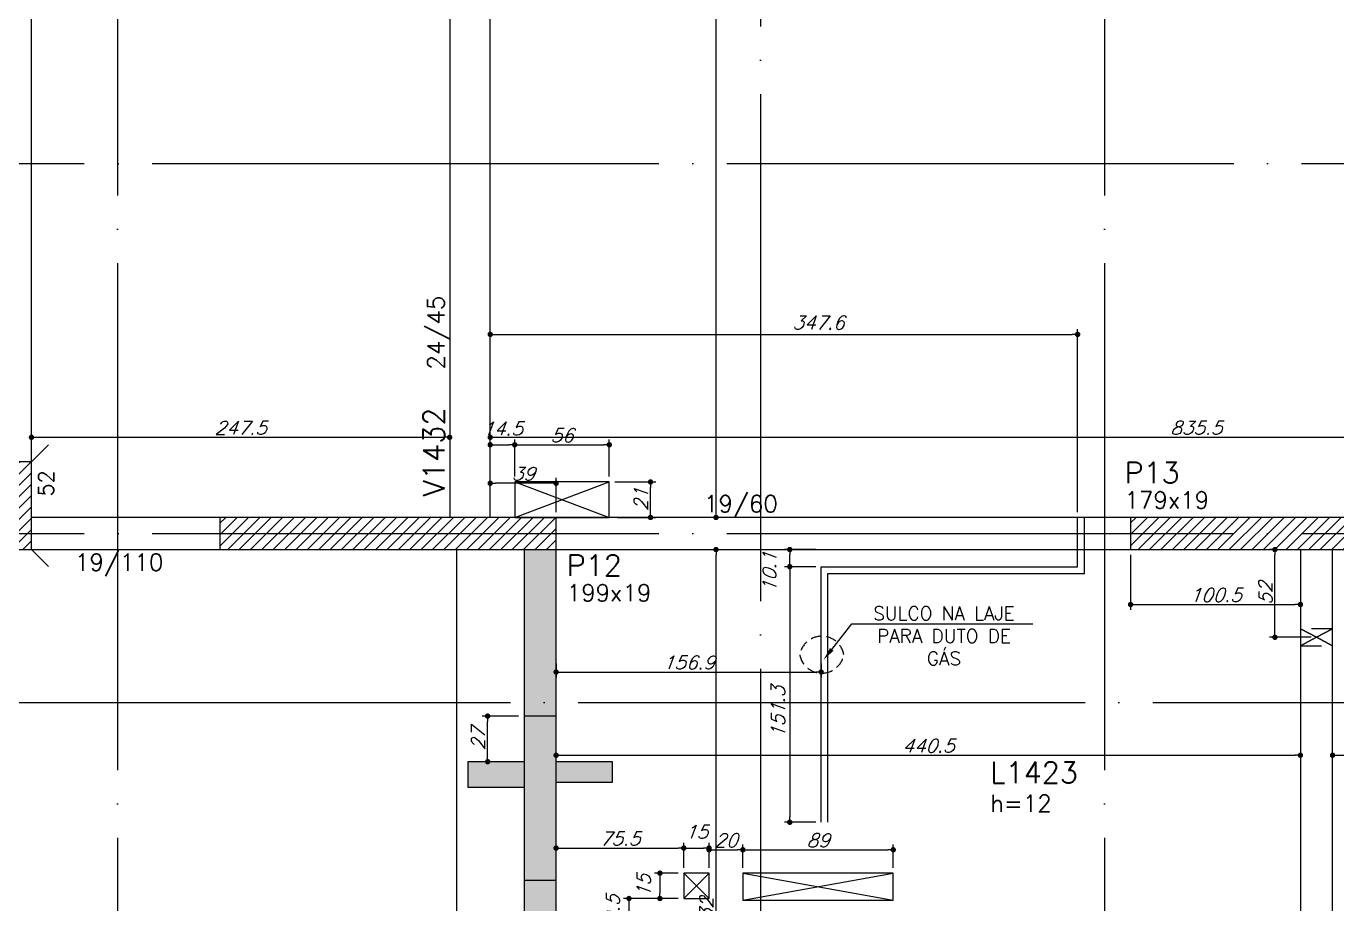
# Model space of a CAD drawing. Header units: millimetres. Extents: x -2290 to 5505, y -2157 to 2343.
# Drawn here: x -1144 to -368, y 436 to 955 of the extents above; entities that cross this region are included whole.
import ezdxf
from ezdxf import colors
from ezdxf.entities.mleader import LeaderData, LeaderLine
from ezdxf.enums import TextEntityAlignment as Align
from ezdxf.math import Vec2, Vec3

# ---------------------------------------------------------------- set-up
doc = ezdxf.new("R2010")
doc.units = ezdxf.units.MM
doc.header["$LTSCALE"] = 50
for name, pattern in [('DASHED', [0.75, 0.5, -0.25]), ('EIXO', [6.8, 6, -0.4, 0, -0.4]), ('HIDDEN', [0.375, 0.25, -0.125])]:
    doc.linetypes.add(name, pattern=pattern)
for name, color, linetype in [('242', 3, 'Continuous'), ('F-AUX-RED', 1, 'Continuous'), ('F-CORTE', 4, 'Continuous'), ('F-COTAS', 106, 'Continuous'), ('F-COTAS-FUROS', 50, 'Continuous'), ('F-COTAS-FUROS VIGA', 50, 'Continuous'), ('F-EIXO', 12, 'EIXO'), ('F-FURO-PAREDE', 2, 'HIDDEN'), ('F-LAJES', 3, 'Continuous'), ('F-LAJES-DIM', 2, 'Continuous'), ('F-LAJES-NOME', 4, 'Continuous'), ('F-PILARES-DIM', 172, 'Continuous'), ('F-PILARES-HACH', 174, 'Continuous'), ('F-PILARES-N', 170, 'Continuous'), ('F-PILARES-NASCE', 4, 'Continuous'), ('F-PILARES-NOME', 170, 'Continuous'), ('F-PILARES-S', 170, 'Continuous'), ('F-SOLIDO-CORTE', 71, 'Continuous'), ('F-TEXTO', 6, 'Continuous'), ('F-TEXTO-YELLOW', 2, 'Continuous'), ('F-VIGAS', 3, 'Continuous'), ('F-VIGAS-DIM', 2, 'Continuous'), ('F-VIGAS-NOME', 4, 'Continuous'), ('F-VÃO', 1, 'Continuous')]:
    doc.layers.add(name, color=color, linetype=linetype)
doc.layers.add('F-DESNIVEL-2', color=7, linetype='Continuous', true_color=0xffd1e8)
doc.styles.add('CP-TEXT-INCL', font='simplex.shx', dxfattribs={"oblique": 20})
doc.styles.add('MCP', font='simplex.shx')
doc.styles.add('ROMANS', font='simplex.shx')
doc.styles.get("Standard").update_dxf_attribs({"font": 'simplex.shx'})
doc.dimstyles.new('CP-COTAS-50', dxfattribs={"dimscale": 0.64, "dimtxt": 12.5, "dimasz": 5, "dimexe": 5, "dimexo": 5, "dimgap": 2.5, "dimtad": 1, "dimdec": 1, "dimdsep": 46, "dimtxsty": 'CP-TEXT-INCL', "dimblk1": 'DOT', "dimblk2": 'DOT', "dimsah": 1, "dimcen": 9, "dimclrd": 256, "dimclre": 256, "dimclrt": 256, "dimadec": 0, "dimazin": 0, "dimtfac": 1, "dimtdec": 1, "dimtmove": 2, "dimatfit": 3, "dimldrblk": 'DOT', "dimfxl": 0, "dimtolj": 1, "dimarcsym": 0})

# ---------------------------------------------------------------- blocks, each defined once
blk = doc.blocks.new('*U50')
at = {"layer": 'F-EIXO'}
blk.add_line((0, 0), (5086.35, 0), dxfattribs=at)
at = {"layer": 'F-TEXTO', "style": 'ROMANS'}
blk.add_attdef('EIXO', text='', height=17.5, dxfattribs=at).set_placement((-28.21, 0), align=Align.MIDDLE_CENTER)
blk = doc.blocks.new('*U51')
at = {"layer": 'F-EIXO'}
blk.add_line((0, 0), (5174.35, 0), dxfattribs=at)
at = {"layer": 'F-TEXTO', "style": 'ROMANS'}
blk.add_attdef('EIXO', text='', height=17.5, dxfattribs=at).set_placement((-28.21, 0), align=Align.MIDDLE_CENTER)
blk = doc.blocks.new('*U40')
at = {"layer": 'F-EIXO'}
blk.add_line((0, 0), (5086.35, 0), dxfattribs=at)
at = {"layer": 'F-TEXTO', "style": 'ROMANS'}
blk.add_attdef('EIXO', text='', height=17.5, dxfattribs=at).set_placement((-28.21, 0), align=Align.MIDDLE_CENTER)
blk = doc.blocks.new('*U46')
at = {"layer": 'F-EIXO'}
blk.add_line((0, 0), (0, -2961.07), dxfattribs=at)
at = {"layer": 'F-TEXTO', "style": 'ROMANS'}
blk.add_attdef('EIXO', text='', height=17.5, rotation=360, dxfattribs=at).set_placement((0, 28.21), align=Align.MIDDLE_CENTER)
blk = doc.blocks.new('*U44')
at = {"layer": 'F-EIXO'}
blk.add_line((0, 0), (0, -2861.07), dxfattribs=at)
at = {"layer": 'F-TEXTO', "style": 'ROMANS'}
blk.add_attdef('EIXO', text='', height=17.5, rotation=360, dxfattribs=at).set_placement((0, 28.21), align=Align.MIDDLE_CENTER)
blk = doc.blocks.new('*U31')
at = {"layer": 'F-EIXO'}
blk.add_line((0, 0), (0, -2861.07), dxfattribs=at)
at = {"layer": 'F-TEXTO', "style": 'ROMANS'}
blk.add_attdef('EIXO', text='', height=17.5, rotation=360, dxfattribs=at).set_placement((0, 28.21), align=Align.MIDDLE_CENTER)
blk = doc.blocks.new('_DOT')
at = {"color": 0, "linetype": 'ByBlock'}
blk.add_line((-0.5, 0), (-1, 0), dxfattribs=at)
at = {"color": 0, "linetype": 'ByBlock', "const_width": 0.5}
blk.add_lwpolyline([(-0.25, 0, 1), (0.25, 0, 1)], format="xyb", close=True, dxfattribs=at)
blk = doc.blocks.new('*D108')
at = {"layer": 'DEFPOINTS', "color": 0, "linetype": 'Continuous', "transparency": 16777216}
for p in [(-735.87, 645.5), (-735.87, 645.5), (-735.87, 213.5)]:
    blk.add_point(p, dxfattribs=at)
at = {"layer": 'F-COTAS', "linetype": 'Continuous', "lineweight": -2, "transparency": 16777216}
blk.add_line((-735.87, 216.7), (-735.87, 642.3), dxfattribs=at)
at = {"layer": 'F-COTAS', "linetype": 'Continuous', "lineweight": -2, "transparency": 16777216, "xscale": 3.2, "yscale": 3.2, "zscale": 3.2}
for p, rotation in [((-735.87, 645.5), 90), ((-735.87, 213.5), 270)]:
    blk.add_blockref('_DOT', p, dxfattribs=dict(at, rotation=rotation))
at = {"layer": 'F-COTAS', "linetype": 'Continuous', "transparency": 16777216, "insert": (-741.47, 429.5), "char_height": 8, "attachment_point": 5, "rotation": 90, "style": 'CP-TEXT-INCL'}
blk.add_mtext('\\A1;432', dxfattribs=at)
blk = doc.blocks.new('*D109')
at = {"layer": 'DEFPOINTS', "color": 0, "linetype": 'Continuous', "transparency": 16777216}
for p in [(-735.87, 1334), (-735.87, 1334), (-735.87, 664.5)]:
    blk.add_point(p, dxfattribs=at)
at = {"layer": 'F-COTAS', "linetype": 'Continuous', "lineweight": -2, "transparency": 16777216}
blk.add_line((-735.87, 667.7), (-735.87, 1330.8), dxfattribs=at)
at = {"layer": 'F-COTAS', "linetype": 'Continuous', "lineweight": -2, "transparency": 16777216, "xscale": 3.2, "yscale": 3.2, "zscale": 3.2}
for p, rotation in [((-735.87, 1334), 90), ((-735.87, 664.5), 270)]:
    blk.add_blockref('_DOT', p, dxfattribs=dict(at, rotation=rotation))
at = {"layer": 'F-COTAS', "linetype": 'Continuous', "transparency": 16777216, "insert": (-741.47, 999.25), "char_height": 8, "attachment_point": 5, "rotation": 90, "style": 'CP-TEXT-INCL'}
blk.add_mtext('\\A1;669.5', dxfattribs=at)
blk = doc.blocks.new('*D191')
at = {"layer": 'DEFPOINTS', "color": 0, "linetype": 'Continuous', "transparency": 16777216}
for p in [(-830.5, 523.76), (-390, 523.76), (-390, 523.76)]:
    blk.add_point(p, dxfattribs=at)
at = {"layer": 'F-COTAS', "linetype": 'Continuous', "lineweight": -2, "transparency": 16777216}
blk.add_line((-827.3, 523.76), (-393.2, 523.76), dxfattribs=at)
at = {"layer": 'F-COTAS', "linetype": 'Continuous', "lineweight": -2, "transparency": 16777216, "xscale": 3.2, "yscale": 3.2, "zscale": 3.2, "rotation": 180}
blk.add_blockref('_DOT', (-830.5, 523.76), dxfattribs=at)
at = {"layer": 'F-COTAS', "linetype": 'Continuous', "lineweight": -2, "transparency": 16777216, "xscale": 3.2, "yscale": 3.2, "zscale": 3.2}
blk.add_blockref('_DOT', (-390, 523.76), dxfattribs=at)
at = {"layer": 'F-COTAS', "linetype": 'Continuous', "transparency": 16777216, "insert": (-610.25, 529.36), "char_height": 8, "attachment_point": 5, "style": 'CP-TEXT-INCL'}
blk.add_mtext('\\A1;440.5', dxfattribs=at)
blk = doc.blocks.new('*D192')
at = {"layer": 'DEFPOINTS', "color": 0, "linetype": 'Continuous', "transparency": 16777216}
for p in [(-371, 523.76), (1276, 523.76), (1276, 523.76)]:
    blk.add_point(p, dxfattribs=at)
at = {"layer": 'F-COTAS', "linetype": 'Continuous', "lineweight": -2, "transparency": 16777216}
blk.add_line((-367.8, 523.76), (1272.8, 523.76), dxfattribs=at)
at = {"layer": 'F-COTAS', "linetype": 'Continuous', "lineweight": -2, "transparency": 16777216, "xscale": 3.2, "yscale": 3.2, "zscale": 3.2, "rotation": 180}
blk.add_blockref('_DOT', (-371, 523.76), dxfattribs=at)
at = {"layer": 'F-COTAS', "linetype": 'Continuous', "lineweight": -2, "transparency": 16777216, "xscale": 3.2, "yscale": 3.2, "zscale": 3.2}
blk.add_blockref('_DOT', (1276, 523.76), dxfattribs=at)
at = {"layer": 'F-COTAS', "linetype": 'Continuous', "transparency": 16777216, "insert": (452.5, 529.36), "char_height": 8, "attachment_point": 5, "style": 'CP-TEXT-INCL'}
blk.add_mtext('\\A1;1647', dxfattribs=at)
blk = doc.blocks.new('*D200')
at = {"layer": 'DEFPOINTS', "color": 0, "linetype": 'Continuous', "transparency": 16777216}
for p in [(-1141, 711.91), (-893.5, 711.91), (-893.5, 711.91)]:
    blk.add_point(p, dxfattribs=at)
at = {"layer": 'F-COTAS', "linetype": 'Continuous', "lineweight": -2, "transparency": 16777216}
blk.add_line((-1137.8, 711.91), (-896.7, 711.91), dxfattribs=at)
at = {"layer": 'F-COTAS', "linetype": 'Continuous', "lineweight": -2, "transparency": 16777216, "xscale": 3.2, "yscale": 3.2, "zscale": 3.2, "rotation": 180}
blk.add_blockref('_DOT', (-1141, 711.91), dxfattribs=at)
at = {"layer": 'F-COTAS', "linetype": 'Continuous', "lineweight": -2, "transparency": 16777216, "xscale": 3.2, "yscale": 3.2, "zscale": 3.2}
blk.add_blockref('_DOT', (-893.5, 711.91), dxfattribs=at)
at = {"layer": 'F-COTAS', "linetype": 'Continuous', "transparency": 16777216, "insert": (-1017.25, 717.51), "char_height": 8, "attachment_point": 5, "style": 'CP-TEXT-INCL'}
blk.add_mtext('\\A1;247.5', dxfattribs=at)
blk = doc.blocks.new('*D201')
at = {"layer": 'DEFPOINTS', "color": 0, "linetype": 'Continuous', "transparency": 16777216}
for p in [(-869.5, 711.91), (-34, 711.91), (-34, 711.91)]:
    blk.add_point(p, dxfattribs=at)
at = {"layer": 'F-COTAS', "linetype": 'Continuous', "lineweight": -2, "transparency": 16777216}
blk.add_line((-866.3, 711.91), (-37.2, 711.91), dxfattribs=at)
at = {"layer": 'F-COTAS', "linetype": 'Continuous', "lineweight": -2, "transparency": 16777216, "xscale": 3.2, "yscale": 3.2, "zscale": 3.2, "rotation": 180}
blk.add_blockref('_DOT', (-869.5, 711.91), dxfattribs=at)
at = {"layer": 'F-COTAS', "linetype": 'Continuous', "lineweight": -2, "transparency": 16777216, "xscale": 3.2, "yscale": 3.2, "zscale": 3.2}
blk.add_blockref('_DOT', (-34, 711.91), dxfattribs=at)
at = {"layer": 'F-COTAS', "linetype": 'Continuous', "transparency": 16777216, "insert": (-451.75, 717.51), "char_height": 8, "attachment_point": 5, "style": 'CP-TEXT-INCL'}
blk.add_mtext('\\A1;835.5', dxfattribs=at)
blk = doc.blocks.new('*D217')
at = {"layer": 'DEFPOINTS', "color": 0, "linetype": 'Continuous', "transparency": 16777216}
for p in [(-871.03, 546.94), (-849.5, 546.94), (-860.3, 519.94)]:
    blk.add_point(p, dxfattribs=at)
at = {"layer": 'F-COTAS', "linetype": 'Continuous', "lineweight": -2, "transparency": 16777216}
for p, q in [((-852.7, 546.94), (-874.23, 546.94)), ((-871.03, 523.14), (-871.03, 543.74)), ((-863.5, 519.94), (-874.23, 519.94))]:
    blk.add_line(p, q, dxfattribs=at)
at = {"layer": 'F-COTAS', "linetype": 'Continuous', "lineweight": -2, "transparency": 16777216, "xscale": 3.2, "yscale": 3.2, "zscale": 3.2}
for p, rotation in [((-871.03, 546.94), 90), ((-871.03, 519.94), 270)]:
    blk.add_blockref('_DOT', p, dxfattribs=dict(at, rotation=rotation))
at = {"layer": 'F-COTAS', "linetype": 'Continuous', "transparency": 16777216, "insert": (-876.63, 533.44), "char_height": 8, "attachment_point": 5, "rotation": 90, "style": 'CP-TEXT-INCL'}
blk.add_mtext('\\A1;27', dxfattribs=at)
blk = doc.blocks.new('*D231')
at = {"layer": 'DEFPOINTS', "color": 0, "linetype": 'Continuous', "transparency": 16777216}
for p in [(-490.5, 645.5), (-390, 630.26), (-390, 612.98)]:
    blk.add_point(p, dxfattribs=at)
at = {"layer": 'F-COTAS', "linetype": 'Continuous', "lineweight": -2, "transparency": 16777216}
for p, q in [((-490.5, 642.3), (-490.5, 609.78)), ((-390, 627.06), (-390, 609.78)), ((-487.3, 612.98), (-393.2, 612.98))]:
    blk.add_line(p, q, dxfattribs=at)
at = {"layer": 'F-COTAS', "linetype": 'Continuous', "lineweight": -2, "transparency": 16777216, "xscale": 3.2, "yscale": 3.2, "zscale": 3.2, "rotation": 180}
blk.add_blockref('_DOT', (-490.5, 612.98), dxfattribs=at)
at = {"layer": 'F-COTAS', "linetype": 'Continuous', "lineweight": -2, "transparency": 16777216, "xscale": 3.2, "yscale": 3.2, "zscale": 3.2}
blk.add_blockref('_DOT', (-390, 612.98), dxfattribs=at)
at = {"layer": 'F-COTAS', "linetype": 'Continuous', "transparency": 16777216, "insert": (-440.25, 618.58), "char_height": 8, "attachment_point": 5, "style": 'CP-TEXT-INCL'}
blk.add_mtext('\\A1;100.5', dxfattribs=at)
blk = doc.blocks.new('*D232')
at = {"layer": 'DEFPOINTS', "color": 0, "linetype": 'Continuous', "transparency": 16777216}
for p in [(-869.5, 684.72), (-869.5, 674.03), (-830.5, 664.5)]:
    blk.add_point(p, dxfattribs=at)
at = {"layer": 'F-COTAS', "linetype": 'Continuous', "lineweight": -2, "transparency": 16777216}
for p, q in [((-869.5, 677.23), (-869.5, 687.92)), ((-833.7, 684.72), (-866.3, 684.72)), ((-830.5, 667.7), (-830.5, 687.92))]:
    blk.add_line(p, q, dxfattribs=at)
at = {"layer": 'F-COTAS', "linetype": 'Continuous', "lineweight": -2, "transparency": 16777216, "xscale": 3.2, "yscale": 3.2, "zscale": 3.2, "rotation": 180}
blk.add_blockref('_DOT', (-869.5, 684.72), dxfattribs=at)
at = {"layer": 'F-COTAS', "linetype": 'Continuous', "lineweight": -2, "transparency": 16777216, "xscale": 3.2, "yscale": 3.2, "zscale": 3.2}
blk.add_blockref('_DOT', (-830.5, 684.72), dxfattribs=at)
at = {"layer": 'F-COTAS', "linetype": 'Continuous', "transparency": 16777216, "insert": (-850, 690.32), "char_height": 8, "attachment_point": 5, "style": 'CP-TEXT-INCL'}
blk.add_mtext('\\A1;39', dxfattribs=at)
blk = doc.blocks.new('*D347')
at = {"layer": 'DEFPOINTS', "color": 0, "transparency": 16777216}
for p in [(-830.5, 581.31), (-673.65, 581.31), (-673.65, 573.03)]:
    blk.add_point(p, dxfattribs=at)
at = {"layer": 'F-COTAS', "lineweight": -2, "transparency": 16777216}
for p, q in [((-830.5, 578.11), (-830.5, 569.83)), ((-673.65, 578.11), (-673.65, 569.83)), ((-827.3, 573.03), (-676.85, 573.03))]:
    blk.add_line(p, q, dxfattribs=at)
at = {"layer": 'F-COTAS', "lineweight": -2, "transparency": 16777216, "xscale": 3.2, "yscale": 3.2, "zscale": 3.2, "rotation": 180}
blk.add_blockref('_DOT', (-830.5, 573.03), dxfattribs=at)
at = {"layer": 'F-COTAS', "lineweight": -2, "transparency": 16777216, "xscale": 3.2, "yscale": 3.2, "zscale": 3.2}
blk.add_blockref('_DOT', (-673.65, 573.03), dxfattribs=at)
at = {"layer": 'F-COTAS', "transparency": 16777216, "insert": (-752.07, 578.63), "char_height": 8, "attachment_point": 5, "style": 'CP-TEXT-INCL'}
blk.add_mtext('\\A1;156.9', dxfattribs=at)
blk = doc.blocks.new('*D348')
at = {"layer": 'DEFPOINTS', "color": 0, "transparency": 16777216}
for p in [(-673.65, 635.37), (-692.23, 484.1), (-673.65, 484.1)]:
    blk.add_point(p, dxfattribs=at)
at = {"layer": 'F-COTAS', "lineweight": -2, "transparency": 16777216}
for p, q in [((-676.85, 635.37), (-695.43, 635.37)), ((-692.23, 632.17), (-692.23, 487.3)), ((-676.85, 484.1), (-695.43, 484.1))]:
    blk.add_line(p, q, dxfattribs=at)
at = {"layer": 'F-COTAS', "lineweight": -2, "transparency": 16777216, "xscale": 3.2, "yscale": 3.2, "zscale": 3.2}
for p, rotation in [((-692.23, 635.37), 90), ((-692.23, 484.1), 270)]:
    blk.add_blockref('_DOT', p, dxfattribs=dict(at, rotation=rotation))
at = {"layer": 'F-COTAS', "transparency": 16777216, "insert": (-699.23, 549.36), "char_height": 8, "attachment_point": 5, "rotation": 90, "style": 'CP-TEXT-INCL'}
blk.add_mtext('\\A1;151.3', dxfattribs=at)
blk = doc.blocks.new('*D349')
at = {"layer": 'DEFPOINTS', "color": 0, "transparency": 16777216}
for p in [(-692.23, 645.5), (-673.65, 645.5), (-673.65, 635.37)]:
    blk.add_point(p, dxfattribs=at)
at = {"layer": 'F-COTAS', "lineweight": -2, "transparency": 16777216}
for p, q in [((-676.85, 645.5), (-695.43, 645.5)), ((-692.23, 638.57), (-692.23, 642.3)), ((-676.85, 635.37), (-695.43, 635.37))]:
    blk.add_line(p, q, dxfattribs=at)
at = {"layer": 'F-COTAS', "lineweight": -2, "transparency": 16777216, "xscale": 3.2, "yscale": 3.2, "zscale": 3.2}
for p, rotation in [((-692.23, 645.5), 90), ((-692.23, 635.37), 270)]:
    blk.add_blockref('_DOT', p, dxfattribs=dict(at, rotation=rotation))
at = {"layer": 'F-COTAS', "transparency": 16777216, "insert": (-704.23, 632.13), "char_height": 8, "attachment_point": 5, "rotation": 90, "style": 'CP-TEXT-INCL'}
blk.add_mtext('\\A1;10.1', dxfattribs=at)
blk = doc.blocks.new('*D350')
at = {"layer": 'DEFPOINTS', "color": 0, "transparency": 16777216}
for p in [(-521.87, 772.81), (-869.5, 725.03), (-521.87, 664.5)]:
    blk.add_point(p, dxfattribs=at)
at = {"layer": 'F-COTAS', "lineweight": -2, "transparency": 16777216}
for p, q in [((-869.5, 728.23), (-869.5, 776.01)), ((-521.87, 667.7), (-521.87, 776.01)), ((-866.3, 772.81), (-525.07, 772.81))]:
    blk.add_line(p, q, dxfattribs=at)
at = {"layer": 'F-COTAS', "lineweight": -2, "transparency": 16777216, "xscale": 3.2, "yscale": 3.2, "zscale": 3.2, "rotation": 180}
blk.add_blockref('_DOT', (-869.5, 772.81), dxfattribs=at)
at = {"layer": 'F-COTAS', "lineweight": -2, "transparency": 16777216, "xscale": 3.2, "yscale": 3.2, "zscale": 3.2}
blk.add_blockref('_DOT', (-521.87, 772.81), dxfattribs=at)
at = {"layer": 'F-COTAS', "transparency": 16777216, "insert": (-675.35, 779.81), "char_height": 8, "attachment_point": 5, "style": 'CP-TEXT-INCL'}
blk.add_mtext('\\A1;347.6', dxfattribs=at)
blk = doc.blocks.new('*U459')
at = {"layer": 'F-VÃO'}
for p, q in [((0, 0), (89, 16)), ((0, 16), (89, 0))]:
    blk.add_line(p, q, dxfattribs=at)
at = {"layer": 'F-VÃO', "color": 3}
blk.add_lwpolyline([(0, 0), (89, 0), (89, 16), (0, 16)], close=True, dxfattribs=at)
blk = doc.blocks.new('*U462')
at = {"layer": 'F-VÃO'}
for p, q in [((0, 0), (15, 15)), ((0, 15), (15, 0))]:
    blk.add_line(p, q, dxfattribs=at)
at = {"layer": 'F-VÃO', "color": 3}
blk.add_lwpolyline([(0, 0), (15, 0), (15, 15), (0, 15)], close=True, dxfattribs=at)
blk = doc.blocks.new('*U450')
at = {"layer": 'F-VÃO'}
for p, q in [((0, 0), (56, 21)), ((0, 21), (56, 0))]:
    blk.add_line(p, q, dxfattribs=at)
at = {"layer": 'F-VÃO', "color": 3}
blk.add_lwpolyline([(0, 0), (56, 0), (56, 21), (0, 21)], close=True, dxfattribs=at)
blk = doc.blocks.new('*D566')
at = {"layer": 'DEFPOINTS', "color": 0, "transparency": 16777216}
for p in [(-755, 468.84), (-830.5, 454), (-755, 454)]:
    blk.add_point(p, dxfattribs=at)
at = {"layer": 'F-COTAS-FUROS', "lineweight": -2, "transparency": 16777216}
for p, q in [((-830.5, 457.2), (-830.5, 472.04)), ((-827.3, 468.84), (-758.2, 468.84)), ((-755, 457.2), (-755, 472.04))]:
    blk.add_line(p, q, dxfattribs=at)
at = {"layer": 'F-COTAS-FUROS', "lineweight": -2, "transparency": 16777216, "xscale": 3.2, "yscale": 3.2, "zscale": 3.2, "rotation": 180}
blk.add_blockref('_DOT', (-830.5, 468.84), dxfattribs=at)
at = {"layer": 'F-COTAS-FUROS', "lineweight": -2, "transparency": 16777216, "xscale": 3.2, "yscale": 3.2, "zscale": 3.2}
blk.add_blockref('_DOT', (-755, 468.84), dxfattribs=at)
at = {"layer": 'F-COTAS-FUROS', "transparency": 16777216, "insert": (-792.75, 474.44), "char_height": 8, "attachment_point": 5, "style": 'CP-TEXT-INCL'}
blk.add_mtext('\\A1;75.5', dxfattribs=at)
blk = doc.blocks.new('*D567')
at = {"layer": 'DEFPOINTS', "color": 0, "transparency": 16777216}
for p in [(-740, 468.84), (-755, 454), (-740, 454)]:
    blk.add_point(p, dxfattribs=at)
at = {"layer": 'F-COTAS-FUROS', "lineweight": -2, "transparency": 16777216}
for p, q in [((-755, 457.2), (-755, 472.04)), ((-751.8, 468.84), (-743.2, 468.84)), ((-740, 457.2), (-740, 472.04))]:
    blk.add_line(p, q, dxfattribs=at)
at = {"layer": 'F-COTAS-FUROS', "lineweight": -2, "transparency": 16777216, "xscale": 3.2, "yscale": 3.2, "zscale": 3.2, "rotation": 180}
blk.add_blockref('_DOT', (-755, 468.84), dxfattribs=at)
at = {"layer": 'F-COTAS-FUROS', "lineweight": -2, "transparency": 16777216, "xscale": 3.2, "yscale": 3.2, "zscale": 3.2}
blk.add_blockref('_DOT', (-740, 468.84), dxfattribs=at)
at = {"layer": 'F-COTAS-FUROS', "transparency": 16777216, "insert": (-747.5, 478.44), "char_height": 8, "attachment_point": 5, "style": 'CP-TEXT-INCL'}
blk.add_mtext('\\A1;15', dxfattribs=at)
blk = doc.blocks.new('*D568')
at = {"layer": 'DEFPOINTS', "color": 0, "transparency": 16777216}
for p in [(-719.99, 467.84), (-740, 454), (-719.99, 454)]:
    blk.add_point(p, dxfattribs=at)
at = {"layer": 'F-COTAS-FUROS', "lineweight": -2, "transparency": 16777216}
for p, q in [((-740, 457.2), (-740, 471.04)), ((-736.8, 467.84), (-723.19, 467.84)), ((-719.99, 457.2), (-719.99, 471.04))]:
    blk.add_line(p, q, dxfattribs=at)
at = {"layer": 'F-COTAS-FUROS', "lineweight": -2, "transparency": 16777216, "xscale": 3.2, "yscale": 3.2, "zscale": 3.2, "rotation": 180}
blk.add_blockref('_DOT', (-740, 467.84), dxfattribs=at)
at = {"layer": 'F-COTAS-FUROS', "lineweight": -2, "transparency": 16777216, "xscale": 3.2, "yscale": 3.2, "zscale": 3.2}
blk.add_blockref('_DOT', (-719.99, 467.84), dxfattribs=at)
at = {"layer": 'F-COTAS-FUROS', "transparency": 16777216, "insert": (-730, 473.44), "char_height": 8, "attachment_point": 5, "style": 'CP-TEXT-INCL'}
blk.add_mtext('\\A1;20', dxfattribs=at)
blk = doc.blocks.new('*D569')
at = {"layer": 'DEFPOINTS', "color": 0, "transparency": 16777216}
for p in [(-630.99, 467.84), (-719.99, 454), (-630.99, 454)]:
    blk.add_point(p, dxfattribs=at)
at = {"layer": 'F-COTAS-FUROS', "lineweight": -2, "transparency": 16777216}
for p, q in [((-719.99, 457.2), (-719.99, 471.04)), ((-716.79, 467.84), (-634.19, 467.84)), ((-630.99, 457.2), (-630.99, 471.04))]:
    blk.add_line(p, q, dxfattribs=at)
at = {"layer": 'F-COTAS-FUROS', "lineweight": -2, "transparency": 16777216, "xscale": 3.2, "yscale": 3.2, "zscale": 3.2, "rotation": 180}
blk.add_blockref('_DOT', (-719.99, 467.84), dxfattribs=at)
at = {"layer": 'F-COTAS-FUROS', "lineweight": -2, "transparency": 16777216, "xscale": 3.2, "yscale": 3.2, "zscale": 3.2}
blk.add_blockref('_DOT', (-630.99, 467.84), dxfattribs=at)
at = {"layer": 'F-COTAS-FUROS', "transparency": 16777216, "insert": (-675.49, 473.44), "char_height": 8, "attachment_point": 5, "style": 'CP-TEXT-INCL'}
blk.add_mtext('\\A1;89', dxfattribs=at)
blk = doc.blocks.new('*D570')
at = {"layer": 'DEFPOINTS', "color": 0, "transparency": 16777216}
for p in [(-755, 454), (-769.06, 439), (-755, 439)]:
    blk.add_point(p, dxfattribs=at)
at = {"layer": 'F-COTAS-FUROS', "lineweight": -2, "transparency": 16777216}
for p, q in [((-758.2, 454), (-772.26, 454)), ((-769.06, 450.8), (-769.06, 442.2)), ((-758.2, 439), (-772.26, 439))]:
    blk.add_line(p, q, dxfattribs=at)
at = {"layer": 'F-COTAS-FUROS', "lineweight": -2, "transparency": 16777216, "xscale": 3.2, "yscale": 3.2, "zscale": 3.2}
for p, rotation in [((-769.06, 454), 90), ((-769.06, 439), 270)]:
    blk.add_blockref('_DOT', p, dxfattribs=dict(at, rotation=rotation))
at = {"layer": 'F-COTAS-FUROS', "transparency": 16777216, "insert": (-778.66, 446.5), "char_height": 8, "attachment_point": 5, "rotation": 90, "style": 'CP-TEXT-INCL'}
blk.add_mtext('\\A1;15', dxfattribs=at)
blk = doc.blocks.new('*D571')
at = {"layer": 'DEFPOINTS', "color": 0, "transparency": 16777216}
for p in [(-755, 439), (-787.38, 419.46), (-755, 419.46)]:
    blk.add_point(p, dxfattribs=at)
at = {"layer": 'F-COTAS-FUROS', "lineweight": -2, "transparency": 16777216}
for p, q in [((-758.2, 439), (-790.58, 439)), ((-787.38, 435.8), (-787.38, 422.66)), ((-758.2, 419.46), (-790.58, 419.46))]:
    blk.add_line(p, q, dxfattribs=at)
at = {"layer": 'F-COTAS-FUROS', "lineweight": -2, "transparency": 16777216, "xscale": 3.2, "yscale": 3.2, "zscale": 3.2}
for p, rotation in [((-787.38, 439), 90), ((-787.38, 419.46), 270)]:
    blk.add_blockref('_DOT', p, dxfattribs=dict(at, rotation=rotation))
at = {"layer": 'F-COTAS-FUROS', "transparency": 16777216, "insert": (-796.98, 429.23), "char_height": 8, "attachment_point": 5, "rotation": 90, "style": 'CP-TEXT-INCL'}
blk.add_mtext('\\A1;19.5', dxfattribs=at)
blk = doc.blocks.new('*D574')
at = {"layer": 'DEFPOINTS', "color": 0, "transparency": 16777216}
for p in [(-799.02, 685.5), (-774.63, 685.5), (-797.44, 664.5)]:
    blk.add_point(p, dxfattribs=at)
at = {"layer": 'F-COTAS-FUROS', "lineweight": -2, "transparency": 16777216}
for p, q in [((-795.82, 685.5), (-771.43, 685.5)), ((-774.63, 667.7), (-774.63, 682.3)), ((-794.24, 664.5), (-771.43, 664.5))]:
    blk.add_line(p, q, dxfattribs=at)
at = {"layer": 'F-COTAS-FUROS', "lineweight": -2, "transparency": 16777216, "xscale": 3.2, "yscale": 3.2, "zscale": 3.2}
for p, rotation in [((-774.63, 685.5), 90), ((-774.63, 664.5), 270)]:
    blk.add_blockref('_DOT', p, dxfattribs=dict(at, rotation=rotation))
at = {"layer": 'F-COTAS-FUROS', "transparency": 16777216, "insert": (-780.23, 675), "char_height": 8, "attachment_point": 5, "rotation": 90, "style": 'CP-TEXT-INCL'}
blk.add_mtext('\\A1;21', dxfattribs=at)
blk = doc.blocks.new('*D575')
at = {"layer": 'DEFPOINTS', "color": 0, "transparency": 16777216}
for p in [(-855.02, 707.5), (-869.5, 690.88), (-855.02, 685.5)]:
    blk.add_point(p, dxfattribs=at)
at = {"layer": 'F-COTAS-FUROS', "lineweight": -2, "transparency": 16777216}
for p, q in [((-869.5, 694.08), (-869.5, 710.7)), ((-866.3, 707.5), (-858.22, 707.5)), ((-855.02, 688.7), (-855.02, 710.7))]:
    blk.add_line(p, q, dxfattribs=at)
at = {"layer": 'F-COTAS-FUROS', "lineweight": -2, "transparency": 16777216, "xscale": 3.2, "yscale": 3.2, "zscale": 3.2, "rotation": 180}
blk.add_blockref('_DOT', (-869.5, 707.5), dxfattribs=at)
at = {"layer": 'F-COTAS-FUROS', "lineweight": -2, "transparency": 16777216, "xscale": 3.2, "yscale": 3.2, "zscale": 3.2}
blk.add_blockref('_DOT', (-855.02, 707.5), dxfattribs=at)
at = {"layer": 'F-COTAS-FUROS', "transparency": 16777216, "insert": (-862.26, 717.1), "char_height": 8, "attachment_point": 5, "style": 'CP-TEXT-INCL'}
blk.add_mtext('\\A1;14.5', dxfattribs=at)
blk = doc.blocks.new('*D576')
at = {"layer": 'DEFPOINTS', "color": 0, "transparency": 16777216}
for p in [(-799.02, 707.5), (-855.02, 685.5), (-799.02, 685.5)]:
    blk.add_point(p, dxfattribs=at)
at = {"layer": 'F-COTAS-FUROS', "lineweight": -2, "transparency": 16777216}
for p, q in [((-855.02, 688.7), (-855.02, 710.7)), ((-851.82, 707.5), (-802.22, 707.5)), ((-799.02, 688.7), (-799.02, 710.7))]:
    blk.add_line(p, q, dxfattribs=at)
at = {"layer": 'F-COTAS-FUROS', "lineweight": -2, "transparency": 16777216, "xscale": 3.2, "yscale": 3.2, "zscale": 3.2, "rotation": 180}
blk.add_blockref('_DOT', (-855.02, 707.5), dxfattribs=at)
at = {"layer": 'F-COTAS-FUROS', "lineweight": -2, "transparency": 16777216, "xscale": 3.2, "yscale": 3.2, "zscale": 3.2}
blk.add_blockref('_DOT', (-799.02, 707.5), dxfattribs=at)
at = {"layer": 'F-COTAS-FUROS', "transparency": 16777216, "insert": (-827.02, 713.1), "char_height": 8, "attachment_point": 5, "style": 'CP-TEXT-INCL'}
blk.add_mtext('\\A1;56', dxfattribs=at)
blk = doc.blocks.new('*D642')
at = {"layer": 'DEFPOINTS', "color": 0, "transparency": 16777216}
for p in [(-405.11, 645.5), (-401, 645.5), (-380.5, 593.6)]:
    blk.add_point(p, dxfattribs=at)
at = {"layer": 'F-COTAS-FUROS VIGA', "lineweight": -2, "transparency": 16777216}
for p, q in [((-404.2, 645.5), (-408.31, 645.5)), ((-405.11, 596.8), (-405.11, 642.3)), ((-383.7, 593.6), (-408.31, 593.6))]:
    blk.add_line(p, q, dxfattribs=at)
at = {"layer": 'F-COTAS-FUROS VIGA', "lineweight": -2, "transparency": 16777216, "xscale": 3.2, "yscale": 3.2, "zscale": 3.2}
for p, rotation in [((-405.11, 645.5), 90), ((-405.11, 593.6), 270)]:
    blk.add_blockref('_DOT', p, dxfattribs=dict(at, rotation=rotation))
at = {"layer": 'F-COTAS-FUROS VIGA', "transparency": 16777216, "insert": (-410.71, 619.55), "char_height": 8, "attachment_point": 5, "rotation": 90, "style": 'CP-TEXT-INCL'}
blk.add_mtext('\\A1;52', dxfattribs=at)

msp = doc.modelspace()

# ---------------------------------------------------------------- hatches: boundary and pattern name
at = {"layer": 'F-PILARES-HACH', "linetype": 'Continuous'}
h = msp.add_hatch(dxfattribs=at)
h.set_pattern_fill('ANSI31', color=256, scale=1.5, style=0)
h.paths.add_polyline_path([(-1141, 697.5), (-1200, 697.5), (-1200, 682.5), (-1160, 682.5), (-1160, 645.5), (-1141, 645.5)], flags=16)
h = msp.add_hatch(dxfattribs=at)
h.set_pattern_fill('ANSI31', color=256, scale=1.5, style=0)
h.paths.add_polyline_path([(-1029.5, 645.5), (-830.5, 645.5), (-830.5, 664.5), (-1029.5, 664.5)], flags=16)
h = msp.add_hatch(dxfattribs=at)
h.set_pattern_fill('ANSI31', color=256, scale=1.5, style=0)
h.paths.add_polyline_path([(-490.5, 645.5), (-311.5, 645.5), (-311.5, 664.5), (-490.5, 664.5)], flags=16)
at = {"layer": 'F-SOLIDO-CORTE', "linetype": 'Continuous'}
msp.add_hatch(color=256, dxfattribs=at).paths.add_polyline_path([(-849.5, 546.938), (-849.5, 519.938), (-882.85, 519.938), (-882.85, 504.938), (-849.5, 504.938), (-849.5, 449.938), (-830.5, 449.938), (-830.5, 507.938), (-797.15, 507.938), (-797.15, 519.938), (-830.5, 519.938), (-830.5, 546.938)], flags=16)

# ---------------------------------------------------------------- linework, layer by layer
at = {"layer": '242', "linetype": 'Continuous'}
for p, q in [((-930, 655), (-930, 655)), ((-401, 655), (-401, 655))]:
    msp.add_line(p, q, dxfattribs=at)
at = {"layer": 'F-AUX-RED', "linetype": 'DASHED', "ltscale": 0.25}
for centre, start, end in [((-673.294, 580.925), 10.227761, 169.772239), ((-673.294, 585.638), 190.227761, 349.772239)]:
    msp.add_arc(centre, 13.273, start, end, dxfattribs=at)
at = {"layer": 'F-CORTE', "linetype": 'Continuous'}
for p, q in [((-830.5, 546.938), (-849.5, 546.938)), ((-849.5, 546.938), (-849.5, 519.938)), ((-830.5, 519.938), (-830.5, 546.938)), ((-849.5, 519.938), (-882.85, 519.938)), ((-797.15, 519.938), (-830.5, 519.938)), ((-882.85, 504.938), (-849.5, 504.938)), ((-849.5, 504.938), (-849.5, 449.938)), ((-830.5, 449.938), (-830.5, 507.938)), ((-830.5, 507.938), (-797.15, 507.938)), ((-849.5, 449.938), (-830.5, 449.938))]:
    msp.add_line(p, q, dxfattribs=at)
at = {"layer": 'F-DESNIVEL-2', "linetype": 'Continuous'}
for points in [[(-830.5, 194.5), (-830.5, 645.4), (-849.5, 645.4)], [(-830.5, 194.5), (-849.5, 645.4), (-849.5, 194.5)]]:
    msp.add_solid(points, dxfattribs=at)
at = {"layer": 'F-FURO-PAREDE'}
msp.add_lwpolyline([(-380.5, 593.597), (-371, 588.597), (-371, 598.597), (-380.5, 593.597), (-371, 598.597), (-390, 598.597), (-380.5, 593.597), (-390, 598.597), (-390, 588.597), (-380.5, 593.597), (-390, 588.597), (-371, 588.597), (-380.5, 593.597)], dxfattribs=at)
at = {"layer": 'F-LAJES'}
for p, q in [((-521.865, 635.368), (-521.865, 664.5)), ((-517.865, 631.368), (-517.865, 664.5)), ((-673.649, 484.1), (-673.649, 635.368)), ((-673.649, 635.368), (-521.865, 635.368)), ((-669.649, 484.1), (-669.649, 631.368)), ((-669.649, 631.368), (-517.865, 631.368))]:
    msp.add_line(p, q, dxfattribs=at)
at = {"layer": 'F-LAJES', "linetype": 'Continuous'}
msp.add_line((-889.5, 645.5), (-889.5, 232.5), dxfattribs=at)
at = {"layer": 'F-PILARES-N', "linetype": 'Continuous'}
msp.add_lwpolyline([(-1141, 697.5), (-1200, 697.5), (-1200, 682.5), (-1160, 682.5), (-1160, 645.5), (-1141, 645.5), (-1141, 697.5)], dxfattribs=at)
at = {"layer": 'F-PILARES-NASCE', "linetype": 'Continuous'}
for p, q in [((-1141, 697.5), (-1131, 707.5)), ((-1141, 645.5), (-1131, 635.5))]:
    msp.add_line(p, q, dxfattribs=at)
at = {"layer": 'F-PILARES-S', "linetype": 'Continuous'}
for points in [[(-1029.5, 645.5), (-830.5, 645.5), (-830.5, 664.5), (-1029.5, 664.5), (-1029.5, 645.5)], [(-490.5, 645.5), (-311.5, 645.5), (-311.5, 664.5), (-490.5, 664.5), (-490.5, 645.5)]]:
    msp.add_lwpolyline(points, dxfattribs=at)
at = {"layer": 'F-SOLIDO-CORTE'}
for p, q in [((-849.5, 546.938), (-849.5, 519.938)), ((-830.5, 546.938), (-849.5, 546.938)), ((-830.5, 519.938), (-830.5, 546.938)), ((-849.5, 519.938), (-882.85, 519.938)), ((-882.85, 519.938), (-882.85, 504.938)), ((-797.15, 519.938), (-830.5, 519.938)), ((-797.15, 507.938), (-797.15, 519.938)), ((-882.85, 504.938), (-849.5, 504.938)), ((-849.5, 504.938), (-849.5, 449.938)), ((-830.5, 449.938), (-830.5, 507.938)), ((-830.5, 507.938), (-797.15, 507.938)), ((-849.5, 449.938), (-830.5, 449.938))]:
    msp.add_line(p, q, dxfattribs=at)
at = {"layer": 'F-VIGAS'}
for points in [[(-893.5, 1334), (-893.5, 664.5)], [(-869.5, 664.5), (-869.5, 1334)], [(-1141, 697.5), (-1141, 1305)], [(-1029.5, 664.5), (-1141, 664.5)], [(-490.5, 664.5), (-830.5, 664.5)], [(-1141, 645.5), (-1029.5, 645.5)], [(-849.5, 645.5), (-849.5, 213.5)], [(-830.5, 645.5), (-490.5, 645.5)], [(-830.5, 213.5), (-830.5, 645.5)], [(-390, 645.5), (-390, 213.5)], [(-371, 213.5), (-371, 645.5)]]:
    msp.add_lwpolyline(points, dxfattribs=at)

# ---------------------------------------------------------------- block references
at = {"layer": 'F-EIXO', "linetype": 'Continuous'}
for name, p in [('*U46', (-709.5, 1935.283)), ('*U31', (-1090, 1835.283)), ('*U44', (-506, 1835.283)), ('*U40', (-1749.828, 874)), ('*U50', (-1749.828, 655)), ('*U51', (-1837.782, 555))]:
    msp.add_blockref(name, p, dxfattribs=at)
at = {"layer": 'F-VÃO'}
for name, p in [('*U450', (-855.015, 664.5)), ('*U462', (-755, 439)), ('*U459', (-719.995, 438))]:
    msp.add_blockref(name, p, dxfattribs=at)

# ---------------------------------------------------------------- texts
at = {"layer": 'F-LAJES-DIM', "linetype": 'Continuous', "style": 'MCP'}
msp.add_text('h=12', height=10, dxfattribs=at).set_placement((-573.647, 490.284))
at = {"layer": 'F-LAJES-NOME', "linetype": 'Continuous', "style": 'MCP'}
msp.add_text('L1423', height=12.5, dxfattribs=at).set_placement((-573.647, 507.284))
at = {"layer": 'F-PILARES-DIM', "linetype": 'Continuous', "style": 'MCP'}
msp.add_text('52', height=9, rotation=90, dxfattribs=at).set_placement((-1127.841, 676.915))
for s, p in [('179x19', (-494.159, 669.762)), ('199x19', (-824.25, 614.875))]:
    msp.add_text(s, height=10, dxfattribs=at).set_placement(p)
at = {"layer": 'F-PILARES-NOME', "linetype": 'Continuous', "style": 'MCP'}
for s, p in [('P13', (-494.159, 684.762)), ('P12', (-824.25, 629.875))]:
    msp.add_text(s, height=12.5, dxfattribs=at).set_placement(p)
at = {"layer": 'F-TEXTO-YELLOW', "insert": (-600.958, 611.721), "char_height": 8, "attachment_point": 2, "style": 'ROMANS'}
msp.add_mtext_dynamic_manual_height_columns('SULCO NA LAJE PARA DUTO DE GÁS', width=106.82411, gutter_width=12.5, heights=[0], dxfattribs=at)
at = {"layer": 'F-VIGAS-DIM', "linetype": 'Continuous', "style": 'MCP'}
msp.add_text('24/45', height=10, rotation=90, dxfattribs=at).set_placement((-896.625, 752))
for s, p in [('19/60', (-743, 667.625)), ('19/110', (-1115.25, 633))]:
    msp.add_text(s, height=10, dxfattribs=at).set_placement(p)
at = {"layer": 'F-VIGAS-NOME', "linetype": 'Continuous', "style": 'MCP'}
msp.add_text('V1432', height=12.5, rotation=90, dxfattribs=at).set_placement((-896.625, 677))

# ---------------------------------------------------------------- dimensions: what is measured, and where the dimension line sits
at = {"layer": 'F-COTAS', "linetype": 'Continuous'}
for base, p1, p2, angle, picture, middle in [((-735.875, 1334), (-735.875, 664.5), (-735.875, 1334), 270, '*D109', (-741.475, 999.25)), ((-893.5, 711.91), (-1141, 711.91), (-893.5, 711.91), 180, '*D200', (-1017.25, 717.51)), ((-34, 711.91), (-869.5, 711.91), (-34, 711.91), 180, '*D201', (-451.75, 717.51)), ((-735.875, 645.5), (-735.875, 213.5), (-735.875, 645.5), 270, '*D108', (-741.475, 429.5)), ((-871.028, 546.938), (-860.296, 519.938), (-849.5, 546.938), 90, '*D217', (-876.628, 533.438)), ((-390, 523.762), (-830.5, 523.762), (-390, 523.762), 180, '*D191', (-610.25, 529.362)), ((1276, 523.762), (-371, 523.762), (1276, 523.762), 180, '*D192', (452.5, 529.362))]:
    dim = msp.add_linear_dim(base=base, p1=p1, p2=p2, angle=angle, dimstyle='CP-COTAS-50', dxfattribs=at)
    dim.commit()
    dim.dimension.update_dxf_attribs({"geometry": picture, "text_midpoint": middle})
at = {"layer": 'F-COTAS'}
dim = msp.add_linear_dim(base=(-521.865, 772.807), p1=(-869.5, 725.029), p2=(-521.865, 664.5), dimstyle='CP-COTAS-50', override={"dimfxl": 7.5}, dxfattribs=at)
dim.commit()
dim.dimension.update_dxf_attribs({"geometry": '*D350', "text_midpoint": (-675.35, 779.807), "dimtype": 160})
at = {"layer": 'F-COTAS', "linetype": 'Continuous'}
for base, p1, p2, picture, middle in [((-869.5, 684.725), (-830.5, 664.5), (-869.5, 674.026), '*D232', (-850, 690.325)), ((-390, 612.98), (-490.5, 645.5), (-390, 630.262), '*D231', (-440.25, 618.58))]:
    dim = msp.add_linear_dim(base=base, p1=p1, p2=p2, dimstyle='CP-COTAS-50', dxfattribs=at)
    dim.commit()
    dim.dimension.update_dxf_attribs({"geometry": picture, "text_midpoint": middle})
at = {"layer": 'F-COTAS'}
for base, p2, picture, middle in [((-692.225, 645.5), (-673.649, 645.5), '*D349', (-704.225, 632.13)), ((-692.225, 484.1), (-673.649, 484.1), '*D348', (-699.225, 549.361))]:
    dim = msp.add_linear_dim(base=base, p1=(-673.649, 635.368), p2=p2, angle=90, dimstyle='CP-COTAS-50', override={"dimfxl": 7.5}, dxfattribs=at)
    dim.commit()
    dim.dimension.update_dxf_attribs({"geometry": picture, "text_midpoint": middle, "dimtype": 160})
dim = msp.add_linear_dim(base=(-673.649, 573.032), p1=(-830.5, 581.307), p2=(-673.649, 581.307), dimstyle='CP-COTAS-50', override={"dimfxl": 7.5}, dxfattribs=at)
dim.commit()
dim.dimension.update_dxf_attribs({"geometry": '*D347', "text_midpoint": (-752.075, 578.632)})
at = {"layer": 'F-COTAS-FUROS'}
for base, p1, p2, picture, middle in [((-855.015, 707.504), (-869.5, 690.878), (-855.015, 685.5), '*D575', (-862.258, 717.104)), ((-799.015, 707.504), (-855.015, 685.5), (-799.015, 685.5), '*D576', (-827.015, 713.104)), ((-740, 468.845), (-755, 454), (-740, 454), '*D567', (-747.5, 478.445)), ((-755, 468.845), (-830.5, 454), (-755, 454), '*D566', (-792.75, 474.445)), ((-719.995, 467.845), (-740, 454), (-719.995, 454), '*D568', (-729.997, 473.445)), ((-630.995, 467.845), (-719.995, 454), (-630.995, 454), '*D569', (-675.495, 473.445))]:
    dim = msp.add_linear_dim(base=base, p1=p1, p2=p2, dimstyle='CP-COTAS-50', override={"dimfxl": 7.5}, dxfattribs=at)
    dim.commit()
    dim.dimension.update_dxf_attribs({"geometry": picture, "text_midpoint": middle})
for base, p1, p2, picture, middle in [((-774.633, 685.5), (-797.435, 664.5), (-799.015, 685.5), '*D574', (-780.233, 675)), ((-769.055, 439), (-755, 454), (-755, 439), '*D570', (-778.655, 446.5)), ((-787.383, 419.46), (-755, 439), (-755, 419.46), '*D571', (-796.983, 429.23))]:
    dim = msp.add_linear_dim(base=base, p1=p1, p2=p2, angle=90, dimstyle='CP-COTAS-50', override={"dimfxl": 7.5}, dxfattribs=at)
    dim.commit()
    dim.dimension.update_dxf_attribs({"geometry": picture, "text_midpoint": middle})
at = {"layer": 'F-COTAS-FUROS VIGA'}
dim = msp.add_linear_dim(base=(-405.108, 645.5), p1=(-380.5, 593.597), p2=(-401, 645.5), angle=90, dimstyle='CP-COTAS-50', override={"dimdec": 0, "dimfxl": 7.5}, dxfattribs=at)
dim.commit()
dim.dimension.update_dxf_attribs({"geometry": '*D642', "text_midpoint": (-410.708, 619.549)})

# ---------------------------------------------------------------- leaders
at = {"layer": 'F-AUX-RED'}
ml = msp.add_multileader_mtext('Standard', dxfattribs=at)
ml.set_content('', color=256)
ml.set_leader_properties()
ml.build(insert=Vec2(0, 0))
ml.multileader.update_dxf_attribs({"arrow_head_size": 8})
ctx = ml.context
ctx.base_point, ctx.char_height, ctx.arrow_head_size, ctx.landing_gap_size, ctx.plane_origin = Vec3(-548.427, 601.466), 8, 8, 4, Vec3(-672.312, 580.142)
notes = []
notes.append((ctx, [(0, (1, 1, 0), (-655.545, 601.466), (1, 0), 107.118, [(0, [(-672.312, 580.142)], 0, [])])]))
ctx.mtext.insert, ctx.mtext.flow_direction = Vec3(-544.427, 605.466), 5
for ctx, leaders in notes:
    for number, flags, end, landing, length, lines in leaders:
        leader = LeaderData()
        leader.index, (leader.has_last_leader_line, leader.has_dogleg_vector, leader.attachment_direction) = number, flags
        leader.last_leader_point, leader.dogleg_vector, leader.dogleg_length = Vec3(end), Vec3(landing), length
        for number, points, colour, breaks in lines:
            line = LeaderLine()
            line.index, line.vertices, line.color, line.breaks = number, Vec3.list(points), colors.encode_raw_color(colour), breaks
            leader.lines.append(line)
        ctx.leaders.append(leader)

doc.saveas('drawing.dxf')
